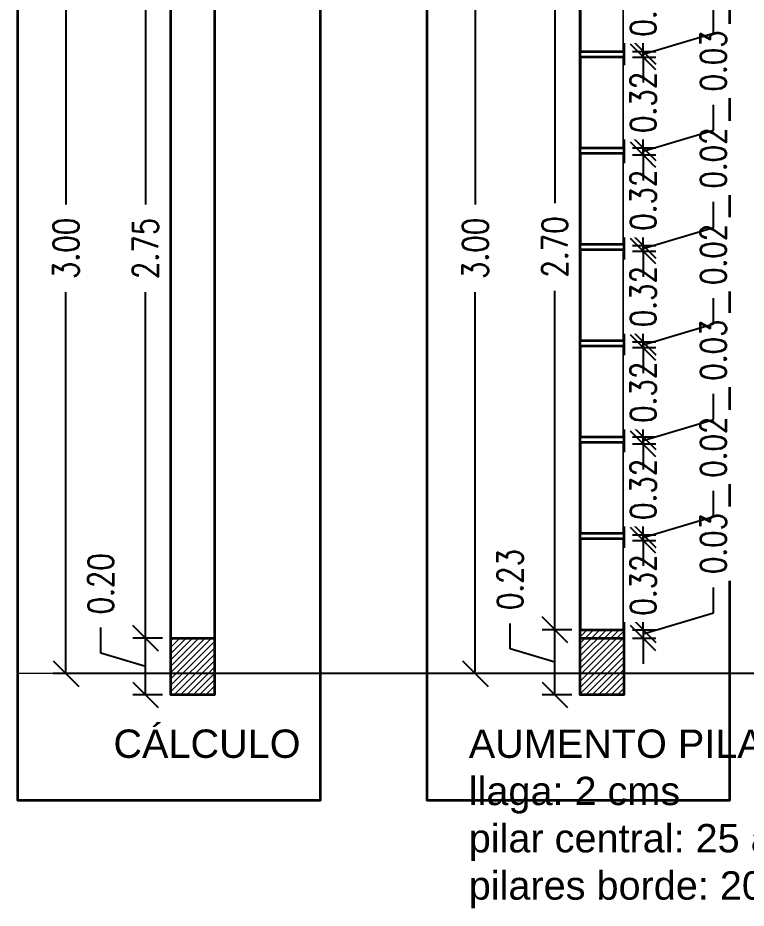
# Model space of a CAD drawing. Header units: metres. Extents: x 45 to 666, y -23 to 325.
# Drawn here: x 200.545 to 203.113, y 63.543 to 66.684 of the extents above; entities that cross this region are included whole.
import ezdxf

# ---------------------------------------------------------------- set-up
doc = ezdxf.new("R2010")
doc.units = ezdxf.units.M
doc.header["$LTSCALE"] = 5
doc.header["$MEASUREMENT"] = 0
doc.layers.get('0').update_dxf_attribs({"color": 30})
doc.layers.get('DEFPOINTS').update_dxf_attribs({"color": 210})
for name, color, linetype, lineweight in [('A-ANNO-DIMS', 3, 'Continuous', 18), ('A-ANNO-NOTE', 7, 'Continuous', 35), ('A-ANNO-SYMB', 3, 'Continuous', 18), ('A-ANNO-TEXT', 3, 'Continuous', 18), ('A-WALL-FULL', 7, 'Continuous', 35), ('A-WALL-FULL-EXTR', 7, 'Continuous', 35), ('A-WALL-PATT', 8, 'Continuous', 18)]:
    doc.layers.add(name, color=color, linetype=linetype, lineweight=lineweight)
doc.styles.add('E-ROMANS', font='romans.shx', dxfattribs={"width": 0.8})
doc.styles.get("Standard").update_dxf_attribs({"font": 'arial.ttf'})
doc.dimstyles.new('E-0050_TICK_18', dxfattribs={"dimscale": 0.001, "dimtxt": 90, "dimasz": 90, "dimexe": 45, "dimexo": 30, "dimgap": 45, "dimtad": 0, "dimzin": 0, "dimdsep": 46, "dimtxsty": 'E-ROMANS', "dimblk": 'OBLIQUE', "dimcen": 45, "dimclrd": 256, "dimclre": 256, "dimclrt": 256, "dimadec": 0, "dimazin": 0, "dimtfac": 1, "dimtmove": 1, "dimatfit": 3, "dimldrblk": 'OPEN90', "dimfxl": 1, "dimtfill": 1, "dimtolj": 1, "dimtzin": 0, "dimarcsym": 0})

# ---------------------------------------------------------------- blocks, each defined once
blk = doc.blocks.new('_Oblique')
at = {"color": 0, "linetype": 'ByBlock', "lineweight": -2}
blk.add_line((-0.5, -0.5), (0.5, 0.5), dxfattribs=at)
blk = doc.blocks.new('*D645')
at = {"layer": 'A-ANNO-DIMS', "lineweight": -2, "transparency": 16777216}
for p, q in [((200.8372, 64.4431), (200.8372, 64.5331)), ((201.0544, 64.4959), (200.9497, 64.4959)), ((200.9947, 64.2959), (200.9947, 64.4959)), ((200.9947, 64.3959), (200.8372, 64.4431)), ((201.0544, 64.2959), (200.9497, 64.2959))]:
    blk.add_line(p, q, dxfattribs=at)
at = {"layer": 'DEFPOINTS', "color": 0, "transparency": 16777216}
for p in [(200.9947, 64.4959), (201.0844, 64.4959), (201.0844, 64.2959)]:
    blk.add_point(p, dxfattribs=at)
at = {"layer": 'A-ANNO-DIMS', "lineweight": -2, "transparency": 16777216, "xscale": 0.09, "yscale": 0.09, "zscale": 0.09}
for p, rotation in [((200.9947, 64.4959), 90), ((200.9947, 64.2959), 270)]:
    blk.add_blockref('_Oblique', p, dxfattribs=dict(at, rotation=rotation))
at = {"layer": 'A-ANNO-DIMS', "transparency": 16777216, "insert": (200.8372, 64.6878), "char_height": 0.09, "attachment_point": 5, "rotation": 90, "style": 'E-ROMANS', "bg_fill": 3, "box_fill_scale": 1.25, "bg_fill_color": 256, "bg_fill_true_color": 13158600, "bg_fill_transparency": 0}
blk.add_mtext('\\A1;0.20', dxfattribs=at)
blk = doc.blocks.new('_Open90')
at = {"color": 0, "linetype": 'ByBlock', "lineweight": -2}
for p, q in [((-0.5, 0.5), (0, 0)), ((0, 0), (-1, 0)), ((0, 0), (-0.5, -0.5))]:
    blk.add_line(p, q, dxfattribs=at)
blk = doc.blocks.new('*D646')
at = {"layer": 'A-ANNO-DIMS', "lineweight": -2, "transparency": 16777216}
for p, q in [((201.0544, 67.2459), (200.9497, 67.2459)), ((200.9947, 67.2459), (200.9947, 66.0256)), ((200.9947, 64.4959), (200.9947, 65.7161)), ((201.0544, 64.4959), (200.9497, 64.4959))]:
    blk.add_line(p, q, dxfattribs=at)
at = {"layer": 'DEFPOINTS', "color": 0, "transparency": 16777216}
for p in [(200.9947, 67.2459), (201.0844, 67.2459), (201.0844, 64.4959)]:
    blk.add_point(p, dxfattribs=at)
at = {"layer": 'A-ANNO-DIMS', "lineweight": -2, "transparency": 16777216, "xscale": 0.09, "yscale": 0.09, "zscale": 0.09}
for p, rotation in [((200.9947, 67.2459), 90), ((200.9947, 64.4959), 270)]:
    blk.add_blockref('_Oblique', p, dxfattribs=dict(at, rotation=rotation))
at = {"layer": 'A-ANNO-DIMS', "transparency": 16777216, "insert": (200.9947, 65.8709), "char_height": 0.09, "attachment_point": 5, "rotation": 90, "style": 'E-ROMANS', "bg_fill": 3, "box_fill_scale": 1.25, "bg_fill_color": 256, "bg_fill_true_color": 13158600, "bg_fill_transparency": 0}
blk.add_mtext('\\A1;2.75', dxfattribs=at)
blk = doc.blocks.new('*D651')
at = {"layer": 'A-ANNO-DIMS', "lineweight": -2, "transparency": 16777216}
for p, q in [((203.0243, 67.3709), (200.6693, 67.3709)), ((200.7143, 67.3709), (200.7143, 66.0256)), ((200.7143, 64.3709), (200.7143, 65.7161)), ((203.0243, 64.3709), (200.6693, 64.3709))]:
    blk.add_line(p, q, dxfattribs=at)
at = {"layer": 'DEFPOINTS', "color": 0, "transparency": 16777216}
for p in [(203.0543, 67.3709), (200.7143, 64.3709), (203.0543, 64.3709)]:
    blk.add_point(p, dxfattribs=at)
at = {"layer": 'A-ANNO-DIMS', "lineweight": -2, "transparency": 16777216, "xscale": 0.09, "yscale": 0.09, "zscale": 0.09}
for p, rotation in [((200.7143, 67.3709), 90), ((200.7143, 64.3709), 270)]:
    blk.add_blockref('_Oblique', p, dxfattribs=dict(at, rotation=rotation))
at = {"layer": 'A-ANNO-DIMS', "transparency": 16777216, "insert": (200.7143, 65.8709), "char_height": 0.09, "attachment_point": 5, "rotation": 90, "style": 'E-ROMANS', "bg_fill": 3, "box_fill_scale": 1.25, "bg_fill_color": 256, "bg_fill_true_color": 13158600, "bg_fill_transparency": 0}
blk.add_mtext('\\A1;3.00', dxfattribs=at)
blk = doc.blocks.new('*D652')
at = {"layer": 'A-ANNO-DIMS', "lineweight": -2, "transparency": 16777216}
for p, q in [((202.2804, 64.4581), (202.2804, 64.5481)), ((202.4976, 64.5259), (202.3929, 64.5259)), ((202.4379, 64.2959), (202.4379, 64.5259)), ((202.4379, 64.4109), (202.2804, 64.4581)), ((202.4976, 64.2959), (202.3929, 64.2959))]:
    blk.add_line(p, q, dxfattribs=at)
at = {"layer": 'DEFPOINTS', "color": 0, "transparency": 16777216}
for p in [(202.4379, 64.5259), (202.5276, 64.5259), (202.5276, 64.2959)]:
    blk.add_point(p, dxfattribs=at)
at = {"layer": 'A-ANNO-DIMS', "lineweight": -2, "transparency": 16777216, "xscale": 0.09, "yscale": 0.09, "zscale": 0.09}
for p, rotation in [((202.4379, 64.5259), 90), ((202.4379, 64.2959), 270)]:
    blk.add_blockref('_Oblique', p, dxfattribs=dict(at, rotation=rotation))
at = {"layer": 'A-ANNO-DIMS', "transparency": 16777216, "insert": (202.2804, 64.7028), "char_height": 0.09, "attachment_point": 5, "rotation": 90, "style": 'E-ROMANS', "bg_fill": 3, "box_fill_scale": 1.25, "bg_fill_color": 256, "bg_fill_true_color": 13158600, "bg_fill_transparency": 0}
blk.add_mtext('\\A1;0.23', dxfattribs=at)
blk = doc.blocks.new('*D304')
at = {"layer": 'A-ANNO-DIMS', "lineweight": -2, "transparency": 16777216}
for p, q in [((202.4976, 67.2259), (202.3929, 67.2259)), ((202.4379, 67.2259), (202.4379, 66.0306)), ((202.4379, 64.5259), (202.4379, 65.7211)), ((202.4976, 64.5259), (202.3929, 64.5259))]:
    blk.add_line(p, q, dxfattribs=at)
at = {"layer": 'DEFPOINTS', "color": 0, "transparency": 16777216}
for p in [(202.4379, 67.2259), (202.5276, 67.2259), (202.5276, 64.5259)]:
    blk.add_point(p, dxfattribs=at)
at = {"layer": 'A-ANNO-DIMS', "lineweight": -2, "transparency": 16777216, "xscale": 0.09, "yscale": 0.09, "zscale": 0.09}
for p, rotation in [((202.4379, 67.2259), 90), ((202.4379, 64.5259), 270)]:
    blk.add_blockref('_Oblique', p, dxfattribs=dict(at, rotation=rotation))
at = {"layer": 'A-ANNO-DIMS', "transparency": 16777216, "insert": (202.4379, 65.8759), "char_height": 0.09, "attachment_point": 5, "rotation": 90, "style": 'E-ROMANS', "bg_fill": 3, "box_fill_scale": 1.25, "bg_fill_color": 256, "bg_fill_true_color": 13158600, "bg_fill_transparency": 0}
blk.add_mtext('\\A1;2.70', dxfattribs=at)
blk = doc.blocks.new('*D308')
at = {"layer": 'A-ANNO-DIMS', "lineweight": -2, "transparency": 16777216}
for p, q in [((204.4675, 67.3709), (202.1125, 67.3709)), ((202.1575, 67.3709), (202.1575, 66.0256)), ((202.1575, 64.3709), (202.1575, 65.7161)), ((204.4675, 64.3709), (202.1125, 64.3709))]:
    blk.add_line(p, q, dxfattribs=at)
at = {"layer": 'DEFPOINTS', "color": 0, "transparency": 16777216}
for p in [(204.4975, 67.3709), (202.1575, 64.3709), (204.4975, 64.3709)]:
    blk.add_point(p, dxfattribs=at)
at = {"layer": 'A-ANNO-DIMS', "lineweight": -2, "transparency": 16777216, "xscale": 0.09, "yscale": 0.09, "zscale": 0.09}
for p, rotation in [((202.1575, 67.3709), 90), ((202.1575, 64.3709), 270)]:
    blk.add_blockref('_Oblique', p, dxfattribs=dict(at, rotation=rotation))
at = {"layer": 'A-ANNO-DIMS', "transparency": 16777216, "insert": (202.1575, 65.8709), "char_height": 0.09, "attachment_point": 5, "rotation": 90, "style": 'E-ROMANS', "bg_fill": 3, "box_fill_scale": 1.25, "bg_fill_color": 256, "bg_fill_true_color": 13158600, "bg_fill_transparency": 0}
blk.add_mtext('\\A1;3.00', dxfattribs=at)
blk = doc.blocks.new('*D671')
at = {"layer": 'A-ANNO-DIMS', "lineweight": -2, "transparency": 16777216}
for p, q in [((202.9971, 64.5851), (202.9971, 64.6751)), ((202.7496, 64.5259), (202.7496, 64.6159)), ((202.7496, 64.5109), (202.9971, 64.5851)), ((202.7116, 64.5259), (202.7946, 64.5259)), ((202.7496, 64.5259), (202.7496, 64.4959)), ((202.7496, 64.5259), (202.7496, 64.4959)), ((202.7116, 64.4959), (202.7946, 64.4959)), ((202.7496, 64.4959), (202.7496, 64.4059))]:
    blk.add_line(p, q, dxfattribs=at)
at = {"layer": 'DEFPOINTS', "color": 0, "transparency": 16777216}
for p in [(202.6816, 64.5259), (202.6816, 64.4959), (202.7496, 64.4959)]:
    blk.add_point(p, dxfattribs=at)
at = {"layer": 'A-ANNO-DIMS', "lineweight": -2, "transparency": 16777216, "xscale": 0.09, "yscale": 0.09, "zscale": 0.09}
for p, rotation in [((202.7496, 64.5259), 270), ((202.7496, 64.4959), 90)]:
    blk.add_blockref('_Oblique', p, dxfattribs=dict(at, rotation=rotation))
at = {"layer": 'A-ANNO-DIMS', "transparency": 16777216, "insert": (202.9971, 64.8298), "char_height": 0.09, "attachment_point": 5, "rotation": 90, "style": 'E-ROMANS', "bg_fill": 3, "box_fill_scale": 1.25, "bg_fill_color": 256, "bg_fill_true_color": 13158600, "bg_fill_transparency": 0}
blk.add_mtext('\\A1;0.03', dxfattribs=at)
blk = doc.blocks.new('*D672')
at = {"layer": 'A-ANNO-DIMS', "lineweight": -2, "transparency": 16777216}
for p, q in [((202.7496, 64.8409), (202.7496, 64.9309)), ((202.7116, 64.8409), (202.7946, 64.8409)), ((202.7496, 64.8409), (202.7496, 64.8381)), ((202.7116, 64.5259), (202.7946, 64.5259)), ((202.7496, 64.5259), (202.7496, 64.5286)), ((202.7496, 64.5259), (202.7496, 64.4359))]:
    blk.add_line(p, q, dxfattribs=at)
at = {"layer": 'DEFPOINTS', "color": 0, "transparency": 16777216}
for p in [(202.6816, 64.8409), (202.7496, 64.8409), (202.6816, 64.5259)]:
    blk.add_point(p, dxfattribs=at)
at = {"layer": 'A-ANNO-DIMS', "lineweight": -2, "transparency": 16777216, "xscale": 0.09, "yscale": 0.09, "zscale": 0.09}
for p, rotation in [((202.7496, 64.8409), 270), ((202.7496, 64.5259), 90)]:
    blk.add_blockref('_Oblique', p, dxfattribs=dict(at, rotation=rotation))
at = {"layer": 'A-ANNO-DIMS', "transparency": 16777216, "insert": (202.7496, 64.6834), "char_height": 0.09, "attachment_point": 5, "rotation": 90, "style": 'E-ROMANS', "bg_fill": 3, "box_fill_scale": 1.25, "bg_fill_color": 256, "bg_fill_true_color": 13158600, "bg_fill_transparency": 0}
blk.add_mtext('\\A1;0.32', dxfattribs=at)
blk = doc.blocks.new('*D309')
at = {"layer": 'A-ANNO-DIMS', "lineweight": -2, "transparency": 16777216}
for p, q in [((202.9971, 64.9251), (202.9971, 65.0151)), ((202.7496, 64.8609), (202.7496, 64.9509)), ((202.7496, 64.8509), (202.9971, 64.9251)), ((202.7116, 64.8609), (202.7946, 64.8609)), ((202.7496, 64.8409), (202.7496, 64.8609)), ((202.7496, 64.8409), (202.7496, 64.8609)), ((202.7116, 64.8409), (202.7946, 64.8409)), ((202.7496, 64.8409), (202.7496, 64.7509))]:
    blk.add_line(p, q, dxfattribs=at)
at = {"layer": 'DEFPOINTS', "color": 0, "transparency": 16777216}
for p in [(202.6816, 64.8609), (202.7496, 64.8609), (202.6816, 64.8409)]:
    blk.add_point(p, dxfattribs=at)
at = {"layer": 'A-ANNO-DIMS', "lineweight": -2, "transparency": 16777216, "xscale": 0.09, "yscale": 0.09, "zscale": 0.09}
for p, rotation in [((202.7496, 64.8609), 270), ((202.7496, 64.8409), 90)]:
    blk.add_blockref('_Oblique', p, dxfattribs=dict(at, rotation=rotation))
at = {"layer": 'A-ANNO-DIMS', "transparency": 16777216, "insert": (202.9971, 65.1698), "char_height": 0.09, "attachment_point": 5, "rotation": 90, "style": 'E-ROMANS', "bg_fill": 3, "box_fill_scale": 1.25, "bg_fill_color": 256, "bg_fill_true_color": 13158600, "bg_fill_transparency": 0}
blk.add_mtext('\\A1;0.02', dxfattribs=at)
blk = doc.blocks.new('*D310')
at = {"layer": 'A-ANNO-DIMS', "lineweight": -2, "transparency": 16777216}
for p, q in [((202.7496, 65.1809), (202.7496, 65.2709)), ((202.7116, 65.1809), (202.7946, 65.1809)), ((202.7496, 65.1809), (202.7496, 65.1756)), ((202.7116, 64.8609), (202.7946, 64.8609)), ((202.7496, 64.8609), (202.7496, 64.8661)), ((202.7496, 64.8609), (202.7496, 64.7709))]:
    blk.add_line(p, q, dxfattribs=at)
at = {"layer": 'DEFPOINTS', "color": 0, "transparency": 16777216}
for p in [(202.6816, 65.1809), (202.7496, 65.1809), (202.6816, 64.8609)]:
    blk.add_point(p, dxfattribs=at)
at = {"layer": 'A-ANNO-DIMS', "lineweight": -2, "transparency": 16777216, "xscale": 0.09, "yscale": 0.09, "zscale": 0.09}
for p, rotation in [((202.7496, 65.1809), 270), ((202.7496, 64.8609), 90)]:
    blk.add_blockref('_Oblique', p, dxfattribs=dict(at, rotation=rotation))
at = {"layer": 'A-ANNO-DIMS', "transparency": 16777216, "insert": (202.7496, 65.0209), "char_height": 0.09, "attachment_point": 5, "rotation": 90, "style": 'E-ROMANS', "bg_fill": 3, "box_fill_scale": 1.25, "bg_fill_color": 256, "bg_fill_true_color": 13158600, "bg_fill_transparency": 0}
blk.add_mtext('\\A1;0.32', dxfattribs=at)
blk = doc.blocks.new('*D673')
at = {"layer": 'A-ANNO-DIMS', "lineweight": -2, "transparency": 16777216}
for p, q in [((202.9971, 65.2676), (202.9971, 65.3576)), ((202.7496, 65.2059), (202.7496, 65.2959)), ((202.7496, 65.1934), (202.9971, 65.2676)), ((202.7116, 65.2059), (202.7946, 65.2059)), ((202.7116, 65.1809), (202.7946, 65.1809)), ((202.7496, 65.1809), (202.7496, 65.2059)), ((202.7496, 65.1809), (202.7496, 65.2059)), ((202.7496, 65.1809), (202.7496, 65.0909))]:
    blk.add_line(p, q, dxfattribs=at)
at = {"layer": 'DEFPOINTS', "color": 0, "transparency": 16777216}
for p in [(202.6816, 65.2059), (202.6816, 65.1809), (202.7496, 65.2059)]:
    blk.add_point(p, dxfattribs=at)
at = {"layer": 'A-ANNO-DIMS', "lineweight": -2, "transparency": 16777216, "xscale": 0.09, "yscale": 0.09, "zscale": 0.09}
for p, rotation in [((202.7496, 65.2059), 270), ((202.7496, 65.1809), 90)]:
    blk.add_blockref('_Oblique', p, dxfattribs=dict(at, rotation=rotation))
at = {"layer": 'A-ANNO-DIMS', "transparency": 16777216, "insert": (202.9971, 65.5123), "char_height": 0.09, "attachment_point": 5, "rotation": 90, "style": 'E-ROMANS', "bg_fill": 3, "box_fill_scale": 1.25, "bg_fill_color": 256, "bg_fill_true_color": 13158600, "bg_fill_transparency": 0}
blk.add_mtext('\\A1;0.03', dxfattribs=at)
blk = doc.blocks.new('*D674')
at = {"layer": 'A-ANNO-DIMS', "lineweight": -2, "transparency": 16777216}
for p, q in [((202.7496, 65.5209), (202.7496, 65.6109)), ((202.7116, 65.5209), (202.7946, 65.5209)), ((202.7496, 65.5209), (202.7496, 65.5181)), ((202.7496, 65.2059), (202.7496, 65.2086)), ((202.7116, 65.2059), (202.7946, 65.2059)), ((202.7496, 65.2059), (202.7496, 65.1159))]:
    blk.add_line(p, q, dxfattribs=at)
at = {"layer": 'DEFPOINTS', "color": 0, "transparency": 16777216}
for p in [(202.6816, 65.5209), (202.7496, 65.5209), (202.6816, 65.2059)]:
    blk.add_point(p, dxfattribs=at)
at = {"layer": 'A-ANNO-DIMS', "lineweight": -2, "transparency": 16777216, "xscale": 0.09, "yscale": 0.09, "zscale": 0.09}
for p, rotation in [((202.7496, 65.5209), 270), ((202.7496, 65.2059), 90)]:
    blk.add_blockref('_Oblique', p, dxfattribs=dict(at, rotation=rotation))
at = {"layer": 'A-ANNO-DIMS', "transparency": 16777216, "insert": (202.7496, 65.3634), "char_height": 0.09, "attachment_point": 5, "rotation": 90, "style": 'E-ROMANS', "bg_fill": 3, "box_fill_scale": 1.25, "bg_fill_color": 256, "bg_fill_true_color": 13158600, "bg_fill_transparency": 0}
blk.add_mtext('\\A1;0.32', dxfattribs=at)
blk = doc.blocks.new('*D311')
at = {"layer": 'A-ANNO-DIMS', "lineweight": -2, "transparency": 16777216}
for p, q in [((202.9971, 65.6051), (202.9971, 65.6951)), ((202.7496, 65.5409), (202.7496, 65.6309)), ((202.7496, 65.5309), (202.9971, 65.6051)), ((202.7116, 65.5409), (202.7946, 65.5409)), ((202.7116, 65.5209), (202.7946, 65.5209)), ((202.7496, 65.5209), (202.7496, 65.5409)), ((202.7496, 65.5209), (202.7496, 65.5409)), ((202.7496, 65.5209), (202.7496, 65.4309))]:
    blk.add_line(p, q, dxfattribs=at)
at = {"layer": 'DEFPOINTS', "color": 0, "transparency": 16777216}
for p in [(202.6816, 65.5409), (202.6816, 65.5209), (202.7496, 65.5409)]:
    blk.add_point(p, dxfattribs=at)
at = {"layer": 'A-ANNO-DIMS', "lineweight": -2, "transparency": 16777216, "xscale": 0.09, "yscale": 0.09, "zscale": 0.09}
for p, rotation in [((202.7496, 65.5409), 270), ((202.7496, 65.5209), 90)]:
    blk.add_blockref('_Oblique', p, dxfattribs=dict(at, rotation=rotation))
at = {"layer": 'A-ANNO-DIMS', "transparency": 16777216, "insert": (202.9971, 65.8498), "char_height": 0.09, "attachment_point": 5, "rotation": 90, "style": 'E-ROMANS', "bg_fill": 3, "box_fill_scale": 1.25, "bg_fill_color": 256, "bg_fill_true_color": 13158600, "bg_fill_transparency": 0}
blk.add_mtext('\\A1;0.02', dxfattribs=at)
blk = doc.blocks.new('*D312')
at = {"layer": 'A-ANNO-DIMS', "lineweight": -2, "transparency": 16777216}
for p, q in [((202.7496, 65.8609), (202.7496, 65.9509)), ((202.7116, 65.8609), (202.7946, 65.8609)), ((202.7496, 65.8609), (202.7496, 65.8556)), ((202.7116, 65.5409), (202.7946, 65.5409)), ((202.7496, 65.5409), (202.7496, 65.5461)), ((202.7496, 65.5409), (202.7496, 65.4509))]:
    blk.add_line(p, q, dxfattribs=at)
at = {"layer": 'DEFPOINTS', "color": 0, "transparency": 16777216}
for p in [(202.6816, 65.8609), (202.7496, 65.8609), (202.6816, 65.5409)]:
    blk.add_point(p, dxfattribs=at)
at = {"layer": 'A-ANNO-DIMS', "lineweight": -2, "transparency": 16777216, "xscale": 0.09, "yscale": 0.09, "zscale": 0.09}
for p, rotation in [((202.7496, 65.8609), 270), ((202.7496, 65.5409), 90)]:
    blk.add_blockref('_Oblique', p, dxfattribs=dict(at, rotation=rotation))
at = {"layer": 'A-ANNO-DIMS', "transparency": 16777216, "insert": (202.7496, 65.7009), "char_height": 0.09, "attachment_point": 5, "rotation": 90, "style": 'E-ROMANS', "bg_fill": 3, "box_fill_scale": 1.25, "bg_fill_color": 256, "bg_fill_true_color": 13158600, "bg_fill_transparency": 0}
blk.add_mtext('\\A1;0.32', dxfattribs=at)
blk = doc.blocks.new('*D313')
at = {"layer": 'A-ANNO-DIMS', "lineweight": -2, "transparency": 16777216}
for p, q in [((202.9971, 65.9451), (202.9971, 66.0351)), ((202.7496, 65.8809), (202.7496, 65.9709)), ((202.7496, 65.8709), (202.9971, 65.9451)), ((202.7116, 65.8809), (202.7946, 65.8809)), ((202.7496, 65.8609), (202.7496, 65.8809)), ((202.7496, 65.8609), (202.7496, 65.8809)), ((202.7116, 65.8609), (202.7946, 65.8609)), ((202.7496, 65.8609), (202.7496, 65.7709))]:
    blk.add_line(p, q, dxfattribs=at)
at = {"layer": 'DEFPOINTS', "color": 0, "transparency": 16777216}
for p in [(202.6816, 65.8809), (202.7496, 65.8809), (202.6816, 65.8609)]:
    blk.add_point(p, dxfattribs=at)
at = {"layer": 'A-ANNO-DIMS', "lineweight": -2, "transparency": 16777216, "xscale": 0.09, "yscale": 0.09, "zscale": 0.09}
for p, rotation in [((202.7496, 65.8809), 270), ((202.7496, 65.8609), 90)]:
    blk.add_blockref('_Oblique', p, dxfattribs=dict(at, rotation=rotation))
at = {"layer": 'A-ANNO-DIMS', "transparency": 16777216, "insert": (202.9971, 66.1898), "char_height": 0.09, "attachment_point": 5, "rotation": 90, "style": 'E-ROMANS', "bg_fill": 3, "box_fill_scale": 1.25, "bg_fill_color": 256, "bg_fill_true_color": 13158600, "bg_fill_transparency": 0}
blk.add_mtext('\\A1;0.02', dxfattribs=at)
blk = doc.blocks.new('*D314')
at = {"layer": 'A-ANNO-DIMS', "lineweight": -2, "transparency": 16777216}
for p, q in [((202.7496, 66.2009), (202.7496, 66.2909)), ((202.7116, 66.2009), (202.7946, 66.2009)), ((202.7496, 66.2009), (202.7496, 66.1956)), ((202.7116, 65.8809), (202.7946, 65.8809)), ((202.7496, 65.8809), (202.7496, 65.8861)), ((202.7496, 65.8809), (202.7496, 65.7909))]:
    blk.add_line(p, q, dxfattribs=at)
at = {"layer": 'DEFPOINTS', "color": 0, "transparency": 16777216}
for p in [(202.6816, 66.2009), (202.7496, 66.2009), (202.6816, 65.8809)]:
    blk.add_point(p, dxfattribs=at)
at = {"layer": 'A-ANNO-DIMS', "lineweight": -2, "transparency": 16777216, "xscale": 0.09, "yscale": 0.09, "zscale": 0.09}
for p, rotation in [((202.7496, 66.2009), 270), ((202.7496, 65.8809), 90)]:
    blk.add_blockref('_Oblique', p, dxfattribs=dict(at, rotation=rotation))
at = {"layer": 'A-ANNO-DIMS', "transparency": 16777216, "insert": (202.7496, 66.0409), "char_height": 0.09, "attachment_point": 5, "rotation": 90, "style": 'E-ROMANS', "bg_fill": 3, "box_fill_scale": 1.25, "bg_fill_color": 256, "bg_fill_true_color": 13158600, "bg_fill_transparency": 0}
blk.add_mtext('\\A1;0.32', dxfattribs=at)
blk = doc.blocks.new('*D675')
at = {"layer": 'A-ANNO-DIMS', "lineweight": -2, "transparency": 16777216}
for p, q in [((202.9971, 66.2876), (202.9971, 66.3776)), ((202.7496, 66.2259), (202.7496, 66.3159)), ((202.7496, 66.2134), (202.9971, 66.2876)), ((202.7116, 66.2259), (202.7946, 66.2259)), ((202.7496, 66.2009), (202.7496, 66.2259)), ((202.7496, 66.2009), (202.7496, 66.2259)), ((202.7116, 66.2009), (202.7946, 66.2009)), ((202.7496, 66.2009), (202.7496, 66.1109))]:
    blk.add_line(p, q, dxfattribs=at)
at = {"layer": 'DEFPOINTS', "color": 0, "transparency": 16777216}
for p in [(202.6816, 66.2259), (202.7496, 66.2259), (202.6816, 66.2009)]:
    blk.add_point(p, dxfattribs=at)
at = {"layer": 'A-ANNO-DIMS', "lineweight": -2, "transparency": 16777216, "xscale": 0.09, "yscale": 0.09, "zscale": 0.09}
for p, rotation in [((202.7496, 66.2259), 270), ((202.7496, 66.2009), 90)]:
    blk.add_blockref('_Oblique', p, dxfattribs=dict(at, rotation=rotation))
at = {"layer": 'A-ANNO-DIMS', "transparency": 16777216, "insert": (202.9971, 66.5323), "char_height": 0.09, "attachment_point": 5, "rotation": 90, "style": 'E-ROMANS', "bg_fill": 3, "box_fill_scale": 1.25, "bg_fill_color": 256, "bg_fill_true_color": 13158600, "bg_fill_transparency": 0}
blk.add_mtext('\\A1;0.03', dxfattribs=at)
blk = doc.blocks.new('*D676')
at = {"layer": 'A-ANNO-DIMS', "lineweight": -2, "transparency": 16777216}
for p, q in [((202.7496, 66.5459), (202.7496, 66.6359)), ((202.7116, 66.5459), (202.7946, 66.5459)), ((202.7496, 66.5459), (202.7496, 66.5406)), ((202.7116, 66.2259), (202.7946, 66.2259)), ((202.7496, 66.2259), (202.7496, 66.2311)), ((202.7496, 66.2259), (202.7496, 66.1359))]:
    blk.add_line(p, q, dxfattribs=at)
at = {"layer": 'DEFPOINTS', "color": 0, "transparency": 16777216}
for p in [(202.6816, 66.5459), (202.7496, 66.5459), (202.6816, 66.2259)]:
    blk.add_point(p, dxfattribs=at)
at = {"layer": 'A-ANNO-DIMS', "lineweight": -2, "transparency": 16777216, "xscale": 0.09, "yscale": 0.09, "zscale": 0.09}
for p, rotation in [((202.7496, 66.5459), 270), ((202.7496, 66.2259), 90)]:
    blk.add_blockref('_Oblique', p, dxfattribs=dict(at, rotation=rotation))
at = {"layer": 'A-ANNO-DIMS', "transparency": 16777216, "insert": (202.7496, 66.3859), "char_height": 0.09, "attachment_point": 5, "rotation": 90, "style": 'E-ROMANS', "bg_fill": 3, "box_fill_scale": 1.25, "bg_fill_color": 256, "bg_fill_true_color": 13158600, "bg_fill_transparency": 0}
blk.add_mtext('\\A1;0.32', dxfattribs=at)
blk = doc.blocks.new('*D677')
at = {"layer": 'A-ANNO-DIMS', "lineweight": -2, "transparency": 16777216}
for p, q in [((202.9971, 66.6301), (202.9971, 66.7201)), ((202.7496, 66.5659), (202.7496, 66.6559)), ((202.7496, 66.5559), (202.9971, 66.6301)), ((202.7116, 66.5659), (202.7946, 66.5659)), ((202.7496, 66.5459), (202.7496, 66.5659)), ((202.7496, 66.5459), (202.7496, 66.5659)), ((202.7116, 66.5459), (202.7946, 66.5459)), ((202.7496, 66.5459), (202.7496, 66.4559))]:
    blk.add_line(p, q, dxfattribs=at)
at = {"layer": 'DEFPOINTS', "color": 0, "transparency": 16777216}
for p in [(202.6816, 66.5659), (202.7496, 66.5659), (202.6816, 66.5459)]:
    blk.add_point(p, dxfattribs=at)
at = {"layer": 'A-ANNO-DIMS', "lineweight": -2, "transparency": 16777216, "xscale": 0.09, "yscale": 0.09, "zscale": 0.09}
for p, rotation in [((202.7496, 66.5659), 270), ((202.7496, 66.5459), 90)]:
    blk.add_blockref('_Oblique', p, dxfattribs=dict(at, rotation=rotation))
at = {"layer": 'A-ANNO-DIMS', "transparency": 16777216, "insert": (202.9971, 66.8748), "char_height": 0.09, "attachment_point": 5, "rotation": 90, "style": 'E-ROMANS', "bg_fill": 3, "box_fill_scale": 1.25, "bg_fill_color": 256, "bg_fill_true_color": 13158600, "bg_fill_transparency": 0}
blk.add_mtext('\\A1;0.02', dxfattribs=at)
blk = doc.blocks.new('*D678')
at = {"layer": 'A-ANNO-DIMS', "lineweight": -2, "transparency": 16777216}
for p, q in [((202.7496, 66.8859), (202.7496, 66.9759)), ((202.7116, 66.8859), (202.7946, 66.8859)), ((202.7496, 66.8859), (202.7496, 66.8806)), ((202.7116, 66.5659), (202.7946, 66.5659)), ((202.7496, 66.5659), (202.7496, 66.5711)), ((202.7496, 66.5659), (202.7496, 66.4759))]:
    blk.add_line(p, q, dxfattribs=at)
at = {"layer": 'DEFPOINTS', "color": 0, "transparency": 16777216}
for p in [(202.6816, 66.8859), (202.7496, 66.8859), (202.6816, 66.5659)]:
    blk.add_point(p, dxfattribs=at)
at = {"layer": 'A-ANNO-DIMS', "lineweight": -2, "transparency": 16777216, "xscale": 0.09, "yscale": 0.09, "zscale": 0.09}
for p, rotation in [((202.7496, 66.8859), 270), ((202.7496, 66.5659), 90)]:
    blk.add_blockref('_Oblique', p, dxfattribs=dict(at, rotation=rotation))
at = {"layer": 'A-ANNO-DIMS', "transparency": 16777216, "insert": (202.7496, 66.7259), "char_height": 0.09, "attachment_point": 5, "rotation": 90, "style": 'E-ROMANS', "bg_fill": 3, "box_fill_scale": 1.25, "bg_fill_color": 256, "bg_fill_true_color": 13158600, "bg_fill_transparency": 0}
blk.add_mtext('\\A1;0.32', dxfattribs=at)

msp = doc.modelspace()

# ---------------------------------------------------------------- hatches: boundary and pattern name
at = {"layer": 'A-WALL-PATT'}
h = msp.add_hatch(dxfattribs=at)
h.set_pattern_fill('LINE', color=256, scale=0.005, angle=45, style=0)
h.set_pattern_definition([(45, (45.694908, 0), (-0.0112253202, 0.0112253202), [])])
h.paths.add_polyline_path([(201.2384, 64.4959), (201.1614, 64.4959), (201.1614, 64.4459), (201.2384, 64.4459)])
h.paths.add_polyline_path([(201.1614, 64.4959), (201.0844, 64.4959), (201.0844, 64.4459), (201.1614, 64.4459)])
h.paths.add_polyline_path([(201.2384, 64.4459), (201.0844, 64.4459), (201.0844, 64.2959), (201.2384, 64.2959)])

# ---------------------------------------------------------------- linework, layer by layer
at = {"layer": 'A-ANNO-SYMB', "ltscale": 2}
msp.add_lwpolyline([(203.0543, 64.3709), (201.9879, 64.3709)], dxfattribs=at)
msp.add_lwpolyline([(203.0543, 64.3709), (201.9879, 64.3709)], dxfattribs=at)
at = {"layer": 'A-WALL-FULL'}
msp.add_lwpolyline([(201.0844, 70.4459), (201.2384, 70.4459), (201.2384, 64.2959), (201.2384, 64.2959), (201.0844, 64.2959)], close=True, dxfattribs=at)
msp.add_lwpolyline([(201.0844, 70.4459), (201.2384, 70.4459), (201.2384, 64.2959), (201.2384, 64.2959), (201.0844, 64.2959)], close=True, dxfattribs=at)
msp.add_lwpolyline([(201.0844, 64.4959), (201.2384, 64.4959)], dxfattribs=at)
at = {"layer": 'A-WALL-FULL-EXTR'}
msp.add_lwpolyline([(202.5276, 70.4459), (202.6816, 70.4459), (202.6816, 64.2959), (202.6816, 64.2959), (202.5276, 64.2959)], close=True, dxfattribs=at)

# ---------------------------------------------------------------- texts
at = {"layer": 'A-ANNO-TEXT', "char_height": 0.1, "width": 1.641003, "attachment_point": 1}
for s, insert in [('CÁLCULO', (200.8818, 64.1737)), ('AUMENTO PILARES\\Pllaga: 2 cms\\Ppilar central: 25 a 29 cms\\Ppilares borde: 20 a 23 cms', (202.1348, 64.1737))]:
    msp.add_mtext(s, dxfattribs=dict(at, insert=insert))

# ---------------------------------------------------------------- next in the draw order: dimensions: what is measured, and where the dimension line sits
at = {"layer": 'A-ANNO-DIMS'}
dim = msp.add_linear_dim(base=(200.9947, 64.4959), p1=(201.0844, 64.2959), p2=(201.0844, 64.4959), angle=90, dimstyle='E-0050_TICK_18', dxfattribs=at)
dim.commit()
dim.dimension.update_dxf_attribs({"geometry": '*D645', "text_midpoint": (200.8372, 64.5781)})

# ---------------------------------------------------------------- next in the draw order: dimensions: what is measured, and where the dimension line sits
dim = msp.add_linear_dim(base=(200.9947, 67.2459), p1=(201.0844, 64.4959), p2=(201.0844, 67.2459), angle=90, dimstyle='E-0050_TICK_18', dxfattribs=at)
dim.commit()
dim.dimension.update_dxf_attribs({"geometry": '*D646', "text_midpoint": (200.9947, 65.8709)})

# ---------------------------------------------------------------- next in the draw order: dimensions: what is measured, and where the dimension line sits
dim = msp.add_linear_dim(base=(200.7143, 64.3709), p1=(203.0543, 67.3709), p2=(203.0543, 64.3709), angle=90, dimstyle='E-0050_TICK_18', dxfattribs=at)
dim.commit()
dim.dimension.update_dxf_attribs({"geometry": '*D651', "text_midpoint": (200.7143, 65.8709)})

# ---------------------------------------------------------------- next in the draw order: hatches: boundary and pattern name
at = {"layer": 'A-WALL-PATT'}
h = msp.add_hatch(dxfattribs=at)
h.set_pattern_fill('LINE', color=256, scale=0.005, angle=45, style=0)
h.set_pattern_definition([(45, (0, 0), (-0.0112253202, 0.0112253202), [])])
h.paths.add_polyline_path([(202.6816, 64.5259), (202.5276, 64.5259), (202.5276, 64.4959), (202.6816, 64.4959)])
h.paths.add_polyline_path([(202.6816, 64.4959), (202.6046, 64.4959), (202.6046, 64.4459), (202.6816, 64.4459)])
h.paths.add_polyline_path([(202.6046, 64.4959), (202.5276, 64.4959), (202.5276, 64.4459), (202.6046, 64.4459)])
h.paths.add_polyline_path([(202.6816, 64.4459), (202.5276, 64.4459), (202.5276, 64.2959), (202.6816, 64.2959)])

# ---------------------------------------------------------------- next in the draw order: linework, layer by layer
at = {"layer": 'A-ANNO-NOTE'}
msp.add_lwpolyline([(200.5447, 70.5994), (201.6111, 70.5994), (201.6111, 63.9232), (200.5447, 63.9232)], close=True, dxfattribs=at)
at = {"layer": 'A-ANNO-SYMB', "ltscale": 2}
msp.add_lwpolyline([(201.6111, 64.3709), (200.5447, 64.3709)], dxfattribs=at)
msp.add_lwpolyline([(201.6111, 64.3709), (200.5447, 64.3709)], dxfattribs=at)
at = {"layer": 'A-WALL-FULL'}
msp.add_lwpolyline([(202.5276, 64.4959), (202.6816, 64.4959)], dxfattribs=at)

# ---------------------------------------------------------------- next in the draw order: dimensions: what is measured, and where the dimension line sits
at = {"layer": 'A-ANNO-DIMS'}
dim = msp.add_linear_dim(base=(202.4379, 64.5259), p1=(202.5276, 64.2959), p2=(202.5276, 64.5259), angle=90, dimstyle='E-0050_TICK_18', dxfattribs=at)
dim.commit()
dim.dimension.update_dxf_attribs({"geometry": '*D652', "text_midpoint": (202.2804, 64.5931)})

# ---------------------------------------------------------------- next in the draw order: dimensions: what is measured, and where the dimension line sits
dim = msp.add_linear_dim(base=(202.4379, 67.2259), p1=(202.5276, 64.5259), p2=(202.5276, 67.2259), angle=90, dimstyle='E-0050_TICK_18', dxfattribs=at)
dim.commit()
dim.dimension.update_dxf_attribs({"geometry": '*D304', "text_midpoint": (202.4379, 65.8759)})

# ---------------------------------------------------------------- next in the draw order: linework, layer by layer
at = {"layer": 'A-ANNO-NOTE'}
msp.add_lwpolyline([(201.9879, 70.5994), (203.0543, 70.5994), (203.0543, 63.9232), (201.9879, 63.9232)], close=True, dxfattribs=at)

# ---------------------------------------------------------------- next in the draw order: dimensions: what is measured, and where the dimension line sits
at = {"layer": 'A-ANNO-DIMS'}
dim = msp.add_linear_dim(base=(202.1575, 64.3709), p1=(204.4975, 67.3709), p2=(204.4975, 64.3709), angle=90, dimstyle='E-0050_TICK_18', dxfattribs=at)
dim.commit()
dim.dimension.update_dxf_attribs({"geometry": '*D308', "text_midpoint": (202.1575, 65.8709)})

# ---------------------------------------------------------------- next in the draw order: linework, layer by layer
at = {"layer": 'A-WALL-FULL'}
for points in [[(202.6816, 66.5659), (202.6816, 66.8859), (202.5276, 66.8859), (202.5276, 66.5659)], [(202.6816, 66.2259), (202.6816, 66.5459), (202.5276, 66.5459), (202.5276, 66.2259)], [(202.6816, 65.8859), (202.6816, 66.2059), (202.5276, 66.2059), (202.5276, 65.8859)], [(202.6816, 65.5459), (202.6816, 65.8659), (202.5276, 65.8659), (202.5276, 65.5459)], [(202.6816, 65.2059), (202.6816, 65.5259), (202.5276, 65.5259), (202.5276, 65.2059)], [(202.6816, 64.8659), (202.6816, 65.1859), (202.5276, 65.1859), (202.5276, 64.8659)], [(202.6816, 64.5259), (202.6816, 64.8459), (202.5276, 64.8459), (202.5276, 64.5259)]]:
    msp.add_lwpolyline(points, close=True, dxfattribs=at)

# ---------------------------------------------------------------- next in the draw order: dimensions: what is measured, and where the dimension line sits
at = {"layer": 'A-ANNO-DIMS'}
dim = msp.add_linear_dim(base=(202.7496, 64.4959), p1=(202.6816, 64.5259), p2=(202.6816, 64.4959), angle=270, dimstyle='E-0050_TICK_18', dxfattribs=at)
dim.commit()
dim.dimension.update_dxf_attribs({"geometry": '*D671', "text_midpoint": (202.9971, 64.7201)})

# ---------------------------------------------------------------- next in the draw order: dimensions: what is measured, and where the dimension line sits
dim = msp.add_linear_dim(base=(202.7495945017, 64.8408508982), p1=(202.6816362827, 64.5258508982), p2=(202.6816362827, 64.8408508982), angle=270, dimstyle='E-0050_TICK_18', dxfattribs=at)
dim.commit()
dim.dimension.update_dxf_attribs({"geometry": '*D672', "text_midpoint": (202.7495945017, 64.6833508982)})

# ---------------------------------------------------------------- next in the draw order: dimensions: what is measured, and where the dimension line sits
dim = msp.add_linear_dim(base=(202.7496, 64.8609), p1=(202.6816, 64.8409), p2=(202.6816, 64.8609), angle=270, dimstyle='E-0050_TICK_18', dxfattribs=at)
dim.commit()
dim.dimension.update_dxf_attribs({"geometry": '*D309', "text_midpoint": (202.9971, 65.0601)})

# ---------------------------------------------------------------- next in the draw order: dimensions: what is measured, and where the dimension line sits
dim = msp.add_linear_dim(base=(202.7496, 65.1809), p1=(202.6816, 64.8609), p2=(202.6816, 65.1809), angle=270, dimstyle='E-0050_TICK_18', dxfattribs=at)
dim.commit()
dim.dimension.update_dxf_attribs({"geometry": '*D310', "text_midpoint": (202.7496, 65.0209)})

# ---------------------------------------------------------------- next in the draw order: dimensions: what is measured, and where the dimension line sits
dim = msp.add_linear_dim(base=(202.7495945017, 65.2058508982), p1=(202.6816362827, 65.1808508982), p2=(202.6816362827, 65.2058508982), angle=270, dimstyle='E-0050_TICK_18', dxfattribs=at)
dim.commit()
dim.dimension.update_dxf_attribs({"geometry": '*D673', "text_midpoint": (202.9970945017, 65.4026008982)})

# ---------------------------------------------------------------- next in the draw order: dimensions: what is measured, and where the dimension line sits
dim = msp.add_linear_dim(base=(202.7495945017, 65.5208508982), p1=(202.6816362827, 65.2058508982), p2=(202.6816362827, 65.5208508982), angle=270, dimstyle='E-0050_TICK_18', dxfattribs=at)
dim.commit()
dim.dimension.update_dxf_attribs({"geometry": '*D674', "text_midpoint": (202.7495945017, 65.3633508982)})

# ---------------------------------------------------------------- next in the draw order: dimensions: what is measured, and where the dimension line sits
dim = msp.add_linear_dim(base=(202.7496, 65.5409), p1=(202.6816, 65.5209), p2=(202.6816, 65.5409), angle=270, dimstyle='E-0050_TICK_18', dxfattribs=at)
dim.commit()
dim.dimension.update_dxf_attribs({"geometry": '*D311', "text_midpoint": (202.9971, 65.7401)})

# ---------------------------------------------------------------- next in the draw order: dimensions: what is measured, and where the dimension line sits
dim = msp.add_linear_dim(base=(202.7496, 65.8609), p1=(202.6816, 65.5409), p2=(202.6816, 65.8609), angle=270, dimstyle='E-0050_TICK_18', dxfattribs=at)
dim.commit()
dim.dimension.update_dxf_attribs({"geometry": '*D312', "text_midpoint": (202.7496, 65.7009)})

# ---------------------------------------------------------------- next in the draw order: dimensions: what is measured, and where the dimension line sits
dim = msp.add_linear_dim(base=(202.7496, 65.8809), p1=(202.6816, 65.8609), p2=(202.6816, 65.8809), angle=270, dimstyle='E-0050_TICK_18', dxfattribs=at)
dim.commit()
dim.dimension.update_dxf_attribs({"geometry": '*D313', "text_midpoint": (202.9971, 66.0801)})

# ---------------------------------------------------------------- next in the draw order: dimensions: what is measured, and where the dimension line sits
dim = msp.add_linear_dim(base=(202.7496, 66.2009), p1=(202.6816, 65.8809), p2=(202.6816, 66.2009), angle=270, dimstyle='E-0050_TICK_18', dxfattribs=at)
dim.commit()
dim.dimension.update_dxf_attribs({"geometry": '*D314', "text_midpoint": (202.7496, 66.0409)})

# ---------------------------------------------------------------- next in the draw order: dimensions: what is measured, and where the dimension line sits
dim = msp.add_linear_dim(base=(202.7495945017, 66.2258508982), p1=(202.6816362827, 66.2008508982), p2=(202.6816362827, 66.2258508982), angle=270, dimstyle='E-0050_TICK_18', dxfattribs=at)
dim.commit()
dim.dimension.update_dxf_attribs({"geometry": '*D675', "text_midpoint": (202.9970945017, 66.4226008982)})

# ---------------------------------------------------------------- next in the draw order: dimensions: what is measured, and where the dimension line sits
dim = msp.add_linear_dim(base=(202.7496, 66.5459), p1=(202.6816, 66.2259), p2=(202.6816, 66.5459), angle=270, dimstyle='E-0050_TICK_18', dxfattribs=at)
dim.commit()
dim.dimension.update_dxf_attribs({"geometry": '*D676', "text_midpoint": (202.7496, 66.3859)})

# ---------------------------------------------------------------- next in the draw order: dimensions: what is measured, and where the dimension line sits
dim = msp.add_linear_dim(base=(202.7496, 66.5659), p1=(202.6816, 66.5459), p2=(202.6816, 66.5659), angle=270, dimstyle='E-0050_TICK_18', dxfattribs=at)
dim.commit()
dim.dimension.update_dxf_attribs({"geometry": '*D677', "text_midpoint": (202.9971, 66.7651)})

# ---------------------------------------------------------------- next in the draw order: dimensions: what is measured, and where the dimension line sits
dim = msp.add_linear_dim(base=(202.7496, 66.8859), p1=(202.6816, 66.5659), p2=(202.6816, 66.8859), angle=270, dimstyle='E-0050_TICK_18', dxfattribs=at)
dim.commit()
dim.dimension.update_dxf_attribs({"geometry": '*D678', "text_midpoint": (202.7496, 66.7259)})

doc.saveas('drawing.dxf')
